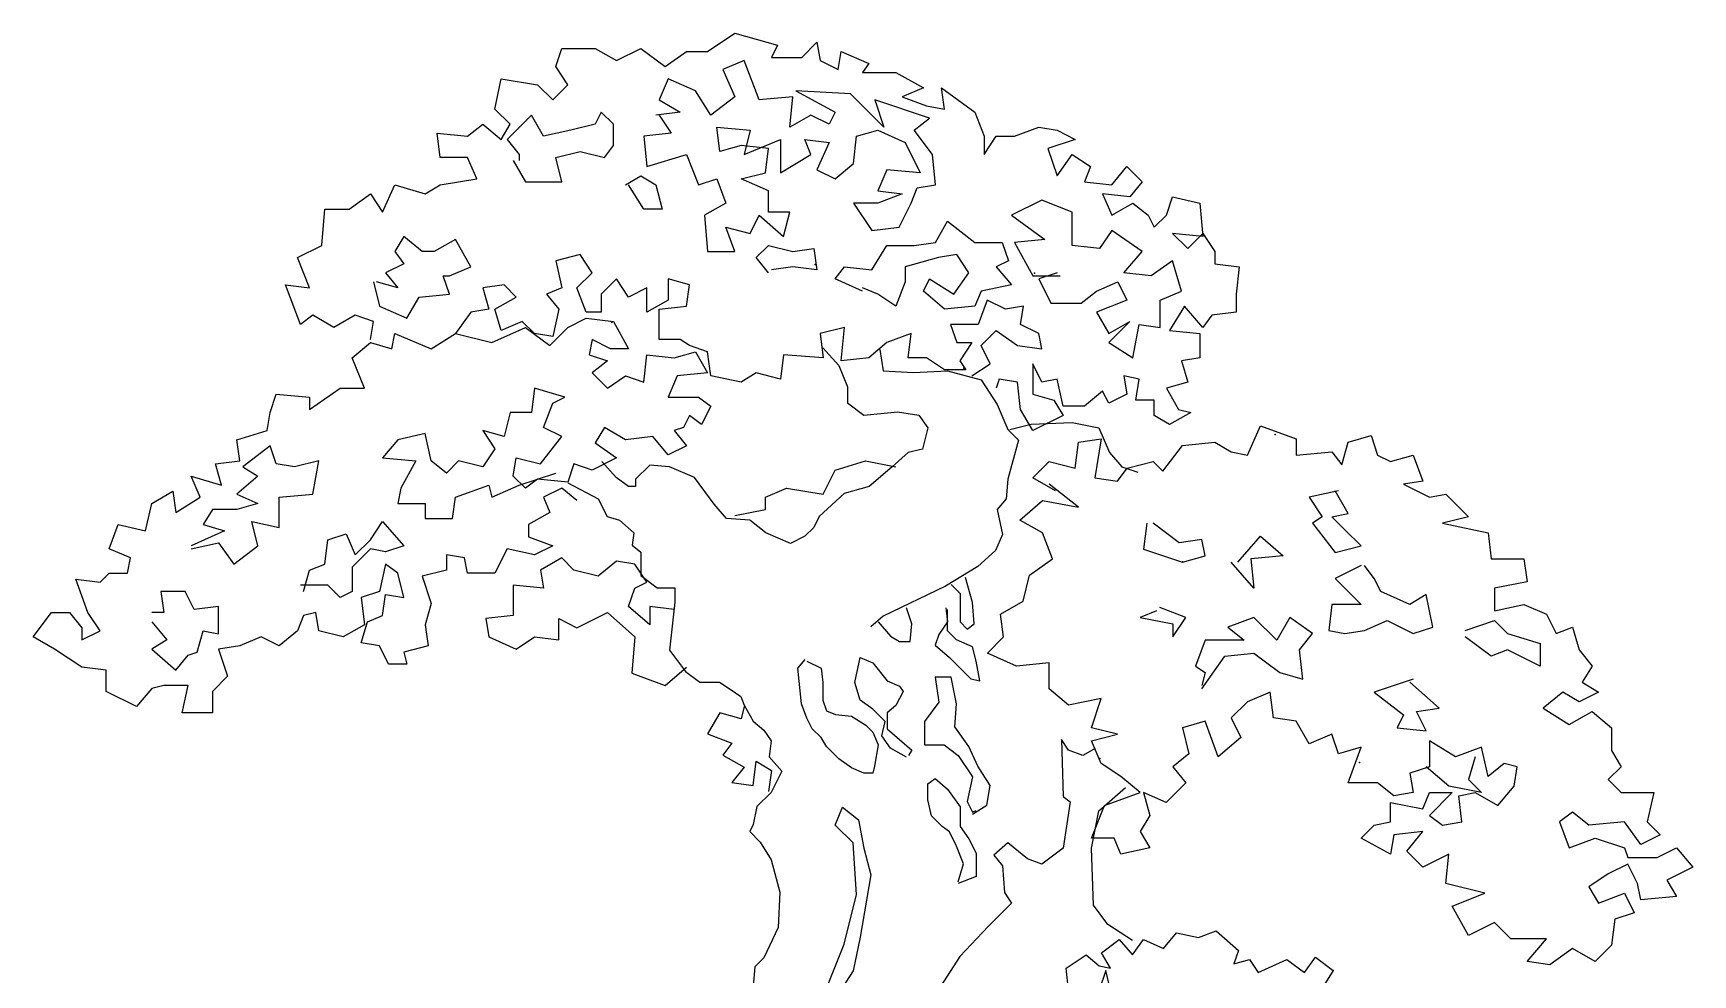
# Model space of a CAD drawing. Extents: x 972 to 1810, y 1574 to 2161.
# Drawn here: x 1346.3 to 1727.9, y 1944.4 to 2161 of the extents above; entities that cross this region are included whole.
import ezdxf

# ---------------------------------------------------------------- set-up
doc = ezdxf.new("R2010")
doc.units = 0
doc.header["$LTSCALE"] = 0.9
doc.header["$MEASUREMENT"] = 0
doc.header["$PDSIZE"] = 15
doc.layers.add('3', color=3, linetype='CONTINUOUS')
doc.layers.add('4', color=4, linetype='CONTINUOUS')

msp = doc.modelspace()

# ---------------------------------------------------------------- linework, layer by layer
at = {"layer": '3'}
for points in [[(1423.83, 2090.54), (1424.53, 2094.73), (1420.33, 2096.13), (1415.45, 2093.34), (1410.56, 2096.13), (1407.76, 2094.03), (1404.27, 2103.11), (1409.86, 2102.41), (1407.06, 2109.39), (1412.65, 2112.18), (1413.35, 2120.56), (1418.94, 2120.56), (1423.83, 2124.05), (1426.62, 2119.86), (1429.41, 2126.14), (1436.4, 2124.05), (1439.89, 2126.14), (1448.27, 2127.54), (1446.18, 2132.42), (1439.89, 2132.42), (1439.19, 2138.01), (1446.18, 2137.31), (1449.67, 2140.1), (1453.86, 2136.61), (1455.96, 2140.1), (1452.46, 2143.59), (1453.86, 2150.57), (1462.24, 2149.17), (1465.74, 2145.68), (1469.23, 2149.17), (1466.43, 2153.36), (1467.83, 2157.55), (1475.51, 2157.55), (1480.4, 2154.76), (1485.99, 2157.55), (1491.58, 2153.36), (1496.47, 2156.85), (1501.36, 2156.85), (1507.64, 2161.04), (1517.42, 2158.25), (1516.03, 2155.46), (1523.01, 2155.46), (1526.5, 2158.95), (1527.2, 2154.76), (1531.39, 2152.66), (1532.09, 2156.85), (1538.38, 2154.06), (1536.98, 2151.97), (1544.66, 2151.97), (1550.95, 2148.48), (1546.06, 2146.38), (1551.65, 2144.29), (1555.84, 2143.59), (1555.14, 2148.48), (1562.82, 2142.89), (1564.92, 2137.31), (1564.92, 2133.12), (1567.71, 2137.31), (1571.9, 2137.31), (1577.49, 2139.4), (1581.68, 2138.7), (1585.87, 2136.61), (1579.59, 2134.52), (1581.68, 2128.24), (1585.17, 2133.12), (1589.36, 2130.33), (1587.97, 2126.84), (1594.25, 2126.14), (1597.75, 2130.33), (1601.24, 2126.84), (1598.44, 2123.35), (1592.16, 2124.05), (1594.25, 2119.16), (1599.14, 2121.95), (1602.64, 2119.16), (1604.03, 2116.37), (1606.83, 2119.16), (1608.22, 2123.35), (1614.51, 2121.95), (1615.21, 2114.28), (1608.22, 2114.97), (1611.72, 2111.48), (1615.21, 2114.97), (1618, 2110.79), (1618, 2107.99), (1623.59, 2107.3), (1622.89, 2101.01), (1622.89, 2096.83), (1617.3, 2096.13), (1615.21, 2093.34), (1611.02, 2098.22), (1607.52, 2092.64), (1614.51, 2091.94), (1614.51, 2086.36), (1610.32, 2085.66), (1611.72, 2080.77), (1606.83, 2079.38), (1609.62, 2074.49), (1612.41, 2073.79), (1607.52, 2071), (1604.03, 2073.09), (1604.03, 2076.58), (1599.84, 2076.58), (1600.54, 2081.47), (1597.05, 2082.17), (1597.75, 2077.98), (1593.56, 2075.89), (1592.16, 2078.68), (1587.97, 2075.19), (1583.08, 2075.19), (1581.68, 2081.47), (1578.19, 2080.77), (1576.09, 2084.96), (1576.09, 2077.98), (1580.98, 2076.58), (1583.08, 2073.09), (1576.09, 2069.6), (1573.3, 2074.49), (1572.6, 2080.77), (1568.41, 2081.47), (1567.71, 2079.38)], [(1490.18, 2142.19), (1492.98, 2138.01), (1486.69, 2137.31), (1487.39, 2130.33), (1496.47, 2133.12), (1499.26, 2126.14), (1503.45, 2127.54), (1505.55, 2121.95), (1500.66, 2119.16), (1501.36, 2110.79), (1507.64, 2110.79), (1505.55, 2116.37), (1511.14, 2114.97), (1513.23, 2119.16), (1518.82, 2114.28), (1520.22, 2119.86), (1515.33, 2119.86), (1515.33, 2124.75), (1509.04, 2127.54), (1514.63, 2128.93), (1515.33, 2134.52), (1509.04, 2135.21), (1504.15, 2133.82), (1503.45, 2139.4), (1511.14, 2138.7), (1509.74, 2133.12), (1518.12, 2136.61), (1518.12, 2128.93), (1525.11, 2133.12), (1523.71, 2136.61), (1529.3, 2135.91), (1526.5, 2129.63), (1530.69, 2127.54), (1534.88, 2131.03), (1535.58, 2137.31), (1540.47, 2138.7), (1546.76, 2135.91), (1550.25, 2128.93), (1542.57, 2129.63), (1540.47, 2124.75), (1546.06, 2124.05), (1540.47, 2121.95), (1534.88, 2121.95), (1539.07, 2115.67), (1545.36, 2116.37), (1548.15, 2121.95), (1549.55, 2125.44), (1553.74, 2126.14), (1553.04, 2133.12), (1548.85, 2138.7), (1552.35, 2141.5), (1539.77, 2145.68), (1541.87, 2139.4), (1534.19, 2147.08), (1521.61, 2147.78), (1530.69, 2142.89), (1529.3, 2140.1), (1525.11, 2142.19), (1520.22, 2139.4), (1520.91, 2146.38), (1513.23, 2145.68), (1509.74, 2154.76), (1504.85, 2152.66), (1507.64, 2146.38), (1502.06, 2142.19), (1498.56, 2147.78), (1492.28, 2150.57), (1490.18, 2145.68), (1495.07, 2142.89), (1489.48, 2142.19)], [(1456.66, 2131.72), (1459.45, 2126.84), (1467.83, 2126.84), (1466.43, 2132.42), (1472.02, 2133.82), (1477.61, 2132.42), (1479.7, 2135.21), (1479.7, 2140.1), (1476.91, 2142.89), (1475.51, 2140.1), (1469.93, 2138.7), (1463.64, 2137.31), (1460.85, 2142.19), (1455.26, 2136.61), (1458.05, 2133.12), (1458.05, 2131.72)], [(1482.5, 2126.14), (1485.99, 2128.24), (1489.48, 2126.14), (1490.88, 2120.56), (1486.69, 2120.56), (1483.2, 2126.14)], [(1581.68, 2105.9), (1577.49, 2104.5), (1580.28, 2098.92), (1587.27, 2098.92), (1590.76, 2101.71), (1595.65, 2103.81), (1597.75, 2099.62), (1590.76, 2096.83), (1593.56, 2091.94), (1598.44, 2094.73), (1593.56, 2089.85), (1599.14, 2086.36), (1600.54, 2094.03), (1605.43, 2093.34), (1605.43, 2099.62), (1610.32, 2101.71), (1608.22, 2108.69), (1603.33, 2105.2), (1597.05, 2105.9), (1601.24, 2110.79), (1594.25, 2115.67), (1591.46, 2111.48), (1585.17, 2112.18), (1585.17, 2119.86), (1578.19, 2122.65), (1571.2, 2119.16), (1578.89, 2113.58), (1571.9, 2112.88), (1576.09, 2105.2), (1582.38, 2105.2)], [(1536.98, 2101.71), (1530.69, 2104.5), (1532.79, 2107.3), (1539.07, 2106.6), (1542.57, 2112.18), (1548.85, 2112.18), (1553.74, 2112.88), (1556.54, 2117.77), (1562.82, 2112.88), (1569.11, 2112.88), (1570.51, 2108.69), (1567.71, 2107.3), (1571.2, 2103.11), (1564.22, 2101.71), (1562.82, 2098.22), (1555.84, 2097.52), (1550.95, 2101.71), (1552.35, 2104.5), (1557.93, 2101.01), (1561.43, 2105.9), (1558.63, 2110.09), (1554.44, 2109.39), (1546.76, 2107.3), (1546.76, 2103.81), (1544.66, 2098.22), (1540.47, 2101.01), (1536.98, 2102.41)], [(1424.53, 2103.81), (1425.92, 2098.22), (1432.21, 2095.43), (1435, 2100.32), (1441.99, 2101.01), (1440.59, 2105.2), (1441.99, 2105.2), (1446.88, 2107.3), (1443.38, 2113.58), (1438.49, 2110.79), (1435.7, 2110.79), (1431.51, 2114.28), (1429.41, 2110.79), (1431.51, 2107.99), (1427.32, 2105.9), (1430.11, 2102.41), (1425.22, 2103.81)], [(1562.12, 2082.17), (1566.31, 2084.96), (1564.22, 2089.15), (1567.71, 2092.64), (1572.6, 2089.15), (1578.19, 2088.45), (1577.49, 2091.94), (1573.3, 2094.03), (1574, 2098.22), (1569.81, 2097.52), (1565.62, 2099.62), (1563.52, 2094.03), (1557.23, 2094.03), (1558.63, 2089.85), (1562.12, 2089.85), (1559.33, 2085.66), (1560.73, 2083.56), (1555.84, 2083.56), (1551.65, 2086.36), (1547.46, 2086.36), (1548.15, 2091.94), (1542.57, 2089.85), (1538.38, 2086.36), (1532.09, 2085.66), (1532.79, 2093.34), (1527.2, 2091.94), (1527.9, 2086.36), (1518.82, 2087.05), (1518.12, 2081.47), (1512.53, 2082.87), (1509.04, 2080.77), (1502.06, 2082.17), (1501.36, 2087.75), (1497.17, 2089.15), (1495.07, 2090.54), (1490.18, 2090.54), (1490.18, 2097.52), (1496.47, 2098.22), (1497.17, 2103.11), (1492.28, 2104.5), (1492.28, 2099.62), (1487.39, 2096.83), (1487.39, 2102.41), (1483.2, 2100.32), (1480.4, 2104.5), (1476.91, 2101.01), (1476.91, 2096.83), (1473.42, 2096.83), (1471.32, 2102.41), (1474.82, 2105.9), (1472.02, 2110.09), (1466.43, 2108.69), (1467.83, 2102.41), (1464.34, 2101.01), (1467.13, 2097.52), (1465.74, 2091.24), (1461.54, 2091.94), (1458.75, 2094.73), (1453.86, 2092.64), (1452.46, 2097.52), (1457.35, 2100.32), (1454.56, 2103.11), (1449.67, 2102.41), (1451.07, 2097.52), (1446.88, 2096.83), (1443.38, 2091.94)], [(1515.33, 2105.9), (1512.53, 2109.39), (1515.33, 2112.18), (1520.91, 2110.79), (1525.8, 2111.48), (1526.5, 2106.6), (1520.91, 2107.3), (1516.03, 2106.6)], [(1471.32, 2053.55), (1467.83, 2056.34), (1463.64, 2054.25), (1465.04, 2050.76), (1460.15, 2047.97), (1460.15, 2045.17), (1465.74, 2043.08), (1461.54, 2040.99), (1455.26, 2042.38), (1452.46, 2036.8), (1446.18, 2036.8), (1445.48, 2040.29), (1441.29, 2040.99), (1441.29, 2037.5), (1435.7, 2036.1), (1437.8, 2029.82), (1436.4, 2024.93), (1437.1, 2020.05), (1431.51, 2018.65), (1432.21, 2015.86), (1428.02, 2015.86), (1425.92, 2020.05), (1421.73, 2020.75), (1423.13, 2025.63), (1426.62, 2027.03), (1427.32, 2031.91), (1431.51, 2031.22), (1430.11, 2036.8), (1427.32, 2038.89), (1425.92, 2032.61), (1421.73, 2031.22), (1422.43, 2024.93), (1417.54, 2022.14), (1411.95, 2023.54), (1411.25, 2027.73), (1408.46, 2027.03), (1407.06, 2023.54), (1402.87, 2020.05), (1398.68, 2022.14), (1393.79, 2020.05), (1388.9, 2019.35), (1391, 2013.07), (1387.51, 2009.58), (1387.51, 2004.69), (1380.52, 2004.69), (1381.92, 2010.97), (1376.33, 2010.97), (1373.54, 2010.28), (1370.04, 2006.09), (1363.06, 2009.58), (1363.06, 2014.46), (1357.47, 2015.16), (1351.19, 2019.35), (1346.3, 2022.14), (1350.49, 2027.73), (1354.68, 2027.73), (1357.47, 2024.24), (1357.47, 2021.44), (1361.66, 2023.54), (1358.87, 2027.73), (1356.08, 2035.4), (1361.66, 2034.71), (1363.76, 2036.8), (1367.95, 2036.8), (1368.65, 2040.29), (1363.76, 2042.38), (1365.85, 2047.97), (1372.14, 2046.57), (1373.54, 2052.85), (1378.43, 2055.64), (1379.12, 2050.76), (1384.71, 2054.25), (1382.62, 2059.13), (1389.6, 2057.04), (1388.21, 2061.93), (1393.79, 2062.62), (1393.09, 2067.51), (1400.08, 2069.6), (1400.78, 2073.79), (1402.17, 2077.98), (1409.86, 2077.28), (1409.86, 2074.49), (1416.84, 2079.38), (1422.43, 2079.38), (1419.64, 2086.36), (1423.83, 2089.85), (1428.72, 2088.45), (1429.41, 2091.94), (1437.8, 2088.45), (1443.38, 2091.94), (1451.77, 2089.85), (1459.45, 2093.34), (1465.04, 2089.15), (1469.23, 2093.34), (1473.42, 2095.43), (1479.7, 2094.73), (1483.2, 2088.45), (1479.01, 2088.45), (1474.82, 2090.54), (1474.12, 2087.05), (1478.31, 2085.66), (1474.82, 2082.87), (1478.31, 2079.38), (1482.5, 2082.17), (1486.69, 2080.77), (1487.39, 2087.05), (1493.67, 2086.36), (1498.56, 2087.75), (1501.36, 2082.87), (1494.37, 2082.17), (1492.28, 2077.28), (1499.26, 2077.28), (1502.06, 2075.19), (1499.96, 2071), (1497.17, 2073.09), (1495.77, 2070.3), (1493.67, 2069.6), (1496.47, 2066.11), (1492.28, 2064.02), (1488.78, 2068.21), (1482.5, 2067.51), (1477.61, 2070.3), (1475.51, 2066.81), (1480.4, 2063.32), (1474.82, 2060.53), (1470.62, 2061.93), (1469.23, 2057.74), (1462.24, 2058.44), (1459.45, 2056.34), (1456.66, 2059.13), (1457.35, 2063.32), (1462.94, 2061.93), (1467.83, 2068.21), (1463.64, 2070.3), (1465.74, 2075.89), (1468.53, 2077.28), (1461.54, 2079.38), (1460.85, 2073.79), (1455.96, 2073.79), (1454.56, 2068.21), (1449.67, 2069.6), (1452.46, 2065.42), (1449.67, 2061.23), (1444.08, 2062.62), (1441.29, 2059.83), (1437.8, 2062.62), (1436.4, 2068.91), (1430.11, 2067.51), (1426.62, 2063.32), (1434.3, 2062.62), (1430.81, 2056.34), (1430.11, 2052.85), (1436.4, 2052.85), (1436.4, 2049.36), (1442.69, 2049.36), (1443.38, 2054.25), (1451.07, 2057.04), (1451.77, 2054.25), (1458.05, 2057.04), (1466.43, 2059.83)], [(1581.37, 2055.76), (1576.14, 2058.74), (1579.88, 2062.48), (1585.86, 2060.98), (1586.6, 2066.96), (1591.84, 2067.7), (1590.34, 2058.74), (1595.57, 2058), (1597.81, 2060.98), (1603.79, 2062.48), (1606.04, 2060.24), (1610.52, 2066.21), (1617.99, 2066.96), (1621.73, 2064.72), (1625.47, 2063.97), (1628.46, 2070.69), (1636.68, 2067.7), (1636.68, 2063.97), (1644.9, 2064.72), (1647.14, 2061.73), (1648.64, 2066.96), (1653.87, 2068.45), (1655.36, 2063.97), (1658.35, 2062.48), (1663.58, 2063.97), (1665.82, 2058), (1661.34, 2057.25), (1667.32, 2054.26), (1671.06, 2055.01), (1676.29, 2049.78), (1670.31, 2048.29), (1680.77, 2046.05), (1681.52, 2040.07), (1688.99, 2040.07), (1689.74, 2034.84), (1682.27, 2033.35), (1682.27, 2028.12), (1688.99, 2029.62), (1694.22, 2027.38), (1696.47, 2022.89), (1700.2, 2024.39), (1701.7, 2019.16), (1704.69, 2015.43), (1702.45, 2011.69), (1706.18, 2009.45), (1701.7, 2007.21), (1697.96, 2009.45), (1693.48, 2005.72), (1699.46, 2001.98), (1704.69, 2004.97), (1709.17, 2001.24), (1709.17, 1996.01), (1711.41, 1992.27), (1708.42, 1989.29), (1711.41, 1986.3), (1718.89, 1986.3), (1717.39, 1979.58), (1720.38, 1976.59), (1715.9, 1974.35), (1712.16, 1979.58), (1703.94, 1978.83), (1700.2, 1981.82), (1697.21, 1979.58), (1699.46, 1973.6), (1705.43, 1975.84), (1712.16, 1973.6), (1712.91, 1971.36), (1719.63, 1971.36), (1724.12, 1973.6), (1727.86, 1969.12), (1721.88, 1966.13), (1724.12, 1962.4), (1715.9, 1961.65), (1715.15, 1965.39), (1712.91, 1969.87), (1708.42, 1967.63), (1703.94, 1964.64), (1706.18, 1960.91), (1712.16, 1963.15), (1714.4, 1958.67), (1709.92, 1957.17), (1709.17, 1951.2), (1705.43, 1947.46), (1700.2, 1950.45), (1694.97, 1946.72), (1689.74, 1947.46), (1694.22, 1952.69), (1686, 1952.69), (1682.27, 1956.43), (1676.29, 1953.44), (1672.55, 1960.16), (1680.02, 1963.15), (1671.06, 1965.39), (1671.8, 1972.11), (1665.82, 1969.12), (1662.09, 1972.86), (1665.82, 1977.34), (1659.1, 1976.59), (1658.35, 1972.11), (1651.62, 1975.84), (1654.61, 1978.83), (1658.35, 1979.58), (1658.35, 1984.06), (1665.82, 1982.56), (1667.32, 1986.3), (1672.55, 1986.3), (1667.32, 1981.07), (1670.31, 1978.83), (1674.79, 1979.58), (1674.05, 1985.55), (1677.78, 1986.3), (1683.01, 1983.31), (1686.75, 1987.79), (1687.5, 1992.27), (1684.51, 1993.02), (1680.77, 1990.03), (1679.28, 1996.75), (1673.3, 1994.51), (1667.32, 1998.25), (1667.32, 1992.27), (1662.83, 1990.78), (1663.58, 1986.3), (1659.1, 1985.55), (1655.36, 1988.54), (1648.64, 1988.54), (1651.62, 1996.75), (1646.39, 1995.26), (1644.9, 1999.74), (1639.67, 1997.5), (1636.68, 2002.73), (1631.45, 2003.48), (1630.7, 2009.45), (1625.47, 2007.21), (1621.73, 2003.48), (1623.97, 1999), (1618.74, 1994.51), (1615.75, 2002.73), (1610.52, 2001.24), (1612.01, 1995.26), (1608.28, 1992.27), (1611.27, 1988.54), (1606.78, 1984.06), (1601.55, 1986.3), (1603.05, 1981.07), (1600.8, 1977.34), (1603.05, 1973.6), (1596.32, 1972.11), (1594.82, 1975.84), (1589.59, 1975.84), (1592.58, 1983.31), (1600.8, 1986.3), (1596.32, 1990.03), (1591.84, 1993.02), (1589.59, 1998.25), (1595.57, 1999.74), (1589.59, 2001.24), (1591.84, 2007.96), (1584.36, 2006.46), (1579.88, 2010.2), (1579.88, 2016.17), (1572.4, 2015.43), (1565.68, 2018.41), (1569.41, 2022.15), (1568.67, 2027.38), (1573.9, 2030.36), (1575.39, 2036.34), (1580.62, 2040.07), (1578.38, 2046.05), (1573.15, 2049.03), (1578.38, 2053.51), (1586.6, 2052.02), (1579.88, 2057.25)], [(1382.62, 2042.38), (1388.9, 2043.78), (1392.4, 2038.89), (1397.98, 2043.08), (1396.59, 2048.66), (1402.87, 2047.27), (1402.87, 2054.25), (1410.56, 2054.95), (1411.95, 2062.62), (1406.37, 2061.23), (1402.17, 2061.93), (1400.78, 2066.11), (1394.49, 2061.23), (1397.98, 2059.13), (1393.09, 2054.95), (1397.98, 2052.85), (1393.09, 2051.46), (1387.51, 2051.46), (1385.41, 2047.97), (1390.3, 2046.57), (1382.62, 2043.08)], [(1507.64, 2050.06), (1514.63, 2051.46), (1514.63, 2054.25), (1519.52, 2056.34), (1527.9, 2054.95), (1530.69, 2060.53), (1537.68, 2062.62), (1544.66, 2061.23)], [(1646.39, 2055.76), (1639.67, 2054.26), (1642.66, 2049.78), (1640.41, 2048.29), (1645.65, 2041.57), (1651.62, 2043.06), (1647.89, 2046.79), (1644.9, 2049.78), (1648.64, 2050.53), (1645.65, 2055.76)], [(1408.46, 2032.61), (1409.86, 2037.5), (1413.35, 2038.89), (1414.05, 2044.48), (1418.24, 2045.87), (1420.33, 2040.99), (1423.83, 2044.48), (1426.62, 2048.66), (1431.51, 2043.08), (1427.32, 2041.69), (1423.83, 2042.38), (1419.64, 2038.2), (1419.64, 2032.61), (1416.84, 2031.22), (1414.05, 2034.01), (1407.76, 2034.01)], [(1602.3, 2048.29), (1601.55, 2042.31), (1610.52, 2039.32), (1615.75, 2040.82), (1615, 2044.55), (1609.77, 2043.81), (1603.79, 2048.29)], [(1623.22, 2039.32), (1628.46, 2045.3), (1633.69, 2040.82), (1626.21, 2040.07), (1626.96, 2033.35), (1621.73, 2039.32)], [(1493.67, 2028.42), (1488.09, 2029.12), (1488.09, 2024.93), (1483.2, 2029.12), (1484.59, 2033.31), (1487.39, 2034.71), (1484.59, 2038.89), (1480.4, 2039.59), (1476.21, 2036.1), (1470.62, 2037.5), (1467.83, 2040.29), (1462.94, 2037.5), (1463.64, 2033.31), (1456.66, 2034.01), (1456.66, 2027.03), (1450.37, 2026.33), (1451.07, 2022.14), (1457.35, 2019.35), (1461.54, 2022.14), (1467.13, 2021.44), (1467.13, 2026.33), (1471.32, 2024.24), (1478.31, 2027.73), (1484.59, 2022.14), (1483.9, 2013.77), (1491.58, 2010.97), (1496.47, 2015.16)], [(1651.62, 2038.58), (1645.65, 2035.59), (1651.62, 2029.62), (1644.9, 2029.62), (1644.15, 2023.64), (1647.89, 2022.89), (1652.37, 2023.64), (1657.6, 2025.88), (1663.58, 2022.89), (1668.07, 2024.39), (1666.57, 2031.86), (1662.83, 2029.62), (1656.11, 2032.6), (1654.61, 2035.59), (1652.37, 2038.58)], [(1373.54, 2025.63), (1377.03, 2021.44), (1373.54, 2019.35), (1379.12, 2014.46), (1381.92, 2017.95), (1384.01, 2018.65), (1385.41, 2023.54), (1388.9, 2022.84), (1388.9, 2029.12), (1383.32, 2028.42), (1381.22, 2032.61), (1375.63, 2032.61), (1376.33, 2027.73), (1373.54, 2027.73)], [(1604.54, 2028.12), (1600.8, 2026.63), (1608.28, 2025.13), (1608.28, 2022.15), (1611.27, 2026.63), (1605.29, 2028.87)], [(1615, 2010.2), (1620.24, 2017.67), (1626.96, 2018.41), (1632.94, 2013.93), (1638.17, 2012.44), (1637.42, 2019.16), (1640.41, 2022.89), (1635.18, 2026.63), (1632.19, 2021.4), (1626.96, 2026.63), (1620.98, 2024.39), (1624.72, 2021.4), (1615.75, 2021.4), (1613.51, 2015.43), (1615.75, 2013.93), (1615, 2010.94)], [(1675.54, 2023.64), (1682.27, 2025.88), (1685.26, 2022.89), (1692.73, 2020.65), (1692.73, 2015.43), (1685.26, 2019.16), (1681.52, 2017.67), (1675.54, 2022.15)], [(1562.26, 1981.37), (1565.54, 1983.41), (1566.35, 1987.92), (1563.49, 1992.42), (1561.44, 1996.92), (1558.16, 2001.42), (1558.57, 2006.74), (1557.34, 2012.88), (1553.66, 2012.88), (1554.48, 2007.15), (1551.2, 2002.65), (1551.2, 1997.33), (1555.71, 1997.33), (1558.98, 1994.87), (1562.26, 1989.96), (1561.03, 1984.23), (1562.26, 1981.78), (1563.08, 1982.19)], [(1663.58, 2012.44), (1654.61, 2009.45), (1661.34, 2004.22), (1659.85, 2001.24), (1666.57, 2000.49), (1664.33, 2004.97), (1669.56, 2005.72), (1662.83, 2011.69)], [(1509.74, 2006.09), (1509.04, 2003.3), (1504.15, 2004.69), (1501.36, 1999.81), (1506.95, 1997.71), (1504.85, 1994.92), (1509.74, 1992.13), (1506.95, 1988.64), (1511.83, 1987.94), (1512.53, 1993.52), (1516.03, 1991.43), (1515.33, 1986.54)], [(1677.78, 1994.51), (1676.29, 1989.29), (1679.28, 1986.3), (1671.8, 1987.79), (1666.57, 1992.27)], [(1515.13, 1919.08), (1522.5, 1928.5), (1527.83, 1939.14), (1532.74, 1951.42), (1535.61, 1962.88), (1534.79, 1974.75), (1530.69, 1978.84), (1532.33, 1982.93), (1536.02, 1980.07), (1537.25, 1973.52), (1538.88, 1967.38), (1536.43, 1953.05), (1534.79, 1945.28), (1527.42, 1933.82), (1516.77, 1921.54)], [(1584.31, 1940.84), (1583.81, 1945.91), (1588.37, 1948.96), (1591.41, 1946.42), (1593.95, 1945.91), (1591.92, 1949.46), (1595.98, 1952.5), (1599.02, 1948.96), (1601.56, 1952.5), (1606.13, 1950.48), (1609.17, 1954.03), (1614.24, 1953.01), (1618.3, 1954.53), (1623.37, 1949.97), (1622.36, 1946.93), (1625.91, 1947.94), (1627.94, 1944.9), (1634.53, 1947.94), (1638.59, 1944.9), (1641.13, 1948.45), (1645.19, 1945.41), (1642.65, 1941.35)], [(1593.95, 1940.84), (1592.94, 1945.41), (1591.41, 1940.84)]]:
    msp.add_lwpolyline(points, dxfattribs=at)
for p in [(1526.05, 2107.79), (1576.51, 2105.85), (1479.36, 2094.46), (1560.23, 2083.97), (1631.86, 2068.73), (1610.55, 2039.39), (1591.5, 1994.12), (1651.26, 1993.26), (1645.2, 1945.39)]:
    msp.add_point(p, dxfattribs=at)
at = {"layer": '4'}
for points in [[(1527.81, 2088.68), (1531.49, 2084.59), (1533.54, 2079.68), (1533.54, 2075.99), (1537.23, 2073.13), (1545.01, 2073.95), (1549.92, 2073.13), (1551.97, 2070.26), (1550.74, 2065.35), (1547.47, 2064.53), (1543.78, 2061.26), (1538.46, 2056.76), (1532.72, 2055.12), (1526.99, 2049.8), (1525.76, 2047.34), (1523.71, 2045.3), (1520.44, 2043.66), (1514.7, 2046.11), (1511.02, 2048.98), (1505.69, 2049.39), (1502.82, 2052.66), (1498.32, 2058.8), (1492.59, 2061.26), (1488.08, 2061.67), (1484.8, 2058.39), (1484.8, 2056.76), (1483.17, 2056.76), (1480.3, 2058.8), (1477.02, 2062.49)], [(1540.91, 2088.27), (1541.73, 2083.36), (1548.7, 2082.95), (1556.48, 2083.36), (1564.26, 2081.31), (1567.95, 2075.58), (1570.4, 2069.85), (1572.86, 2067.4), (1570.4, 2058.39), (1569.99, 2053.89), (1567.95, 2051.44), (1569.17, 2045.71), (1567.54, 2042.02), (1563.44, 2038.34), (1556.07, 2033.84), (1541.73, 2026.88), (1538.87, 2024.42)], [(1570.81, 2069.85), (1575.73, 2071.08), (1585.15, 2071.49), (1591.29, 2070.26), (1593.75, 2064.53), (1596.61, 2061.26), (1600.3, 2060.03)], [(1469.24, 2057.57), (1476.2, 2053.89), (1478.25, 2049.8), (1481.12, 2048.98), (1484.39, 2046.11), (1483.98, 2043.25), (1486.03, 2041.61), (1486.03, 2036.29), (1489.72, 2033.43), (1493.81, 2033.43), (1493.81, 2030.15), (1492.59, 2019.1), (1496.27, 2014.19), (1499.55, 2011.74), (1504.05, 2011.74), (1506.51, 2010.1), (1508.97, 2008.46), (1509.79, 2006.41), (1511.84, 2002.73), (1514.29, 2000.68), (1515.93, 1998.23), (1515.52, 1994.55), (1518.39, 1991.27), (1515.93, 1986.36), (1512.65, 1983.09), (1511.84, 1978.99), (1511.02, 1977.36), (1513.47, 1974.9), (1515.93, 1970.81), (1517.98, 1963.44), (1517.57, 1955.26), (1514.29, 1948.3), (1512.24, 1946.25), (1511.84, 1941.75)], [(1557.34, 2034.16), (1559.39, 2032.12), (1559.39, 2025.57), (1561.03, 2023.93), (1562.67, 2025.16), (1562.26, 2030.07), (1560.62, 2035.8)], [(1540.55, 2025.57), (1543.42, 2022.29), (1545.47, 2021.07), (1547.92, 2021.07), (1548.33, 2025.16), (1547.11, 2028.84)], [(1556.12, 2028.84), (1556.53, 2025.57), (1554.48, 2022.7), (1553.66, 2020.25), (1556.93, 2017.38), (1559.8, 2014.52), (1561.85, 2012.47), (1563.9, 2012.06), (1563.08, 2016.56), (1562.26, 2019.84), (1558.57, 2021.48), (1556.53, 2023.52), (1556.53, 2028.43)], [(1524.17, 2016.56), (1527.45, 2014.93), (1527.86, 2011.65), (1527.86, 2007.56), (1528.67, 2005.1), (1530.72, 2004.29), (1534.41, 2003.88), (1537.69, 2001.83), (1539.32, 2000.19), (1540.55, 1997.33), (1539.73, 1992.42), (1539.32, 1990.78), (1537.28, 1990.78), (1534.41, 1992.01), (1531.54, 1994.05), (1528.67, 1996.92), (1527.45, 1998.97), (1525.4, 2001.01), (1524.17, 2003.47), (1522.94, 2006.74), (1522.12, 2014.93), (1523.76, 2016.97)], [(1547.11, 1994.46), (1543.42, 1996.51), (1541.37, 1999.37), (1542.19, 2002.65), (1539.32, 2005.51), (1536.46, 2007.56), (1535.23, 2011.65), (1536.46, 2017.38), (1539.32, 2016.16), (1542.6, 2012.06), (1545.47, 2010.83), (1546.29, 2009.61), (1544.65, 2006.33), (1542.6, 2004.7), (1542.6, 2001.01), (1545.47, 1998.56), (1548.33, 1996.1), (1547.51, 1994.87)], [(1590.46, 1996.45), (1587.59, 1994.82), (1584.32, 1996.04), (1582.68, 1998.5), (1583.09, 1985.4), (1584.73, 1984.17), (1583.09, 1973.53), (1578.17, 1969.85), (1574.9, 1971.08), (1570.39, 1974.76), (1567.12, 1971.9), (1569.16, 1969.44), (1569.57, 1963.3), (1571.21, 1960.85), (1565.89, 1955.52), (1559.33, 1948.57), (1551.14, 1935.88), (1547.46, 1930.97), (1545, 1924.42), (1545.41, 1917.87), (1542.95, 1912.14)], [(1558.98, 1965.81), (1560.21, 1969.91), (1558.57, 1974), (1556.93, 1977.27), (1555.3, 1978.5), (1552.84, 1980.96), (1552.02, 1984.64), (1552.02, 1988.32), (1553.66, 1989.55), (1556.53, 1987.1), (1559.39, 1983), (1559.39, 1978.5), (1561.44, 1975.64), (1563.08, 1972.36), (1563.08, 1967.04), (1558.98, 1965.4)], [(1599.06, 1952.25), (1593.33, 1955.93), (1590.05, 1960.44), (1589.64, 1973.53), (1591.28, 1982.13), (1597.42, 1987.45)]]:
    msp.add_lwpolyline(points, dxfattribs=at)

doc.saveas('drawing.dxf')
